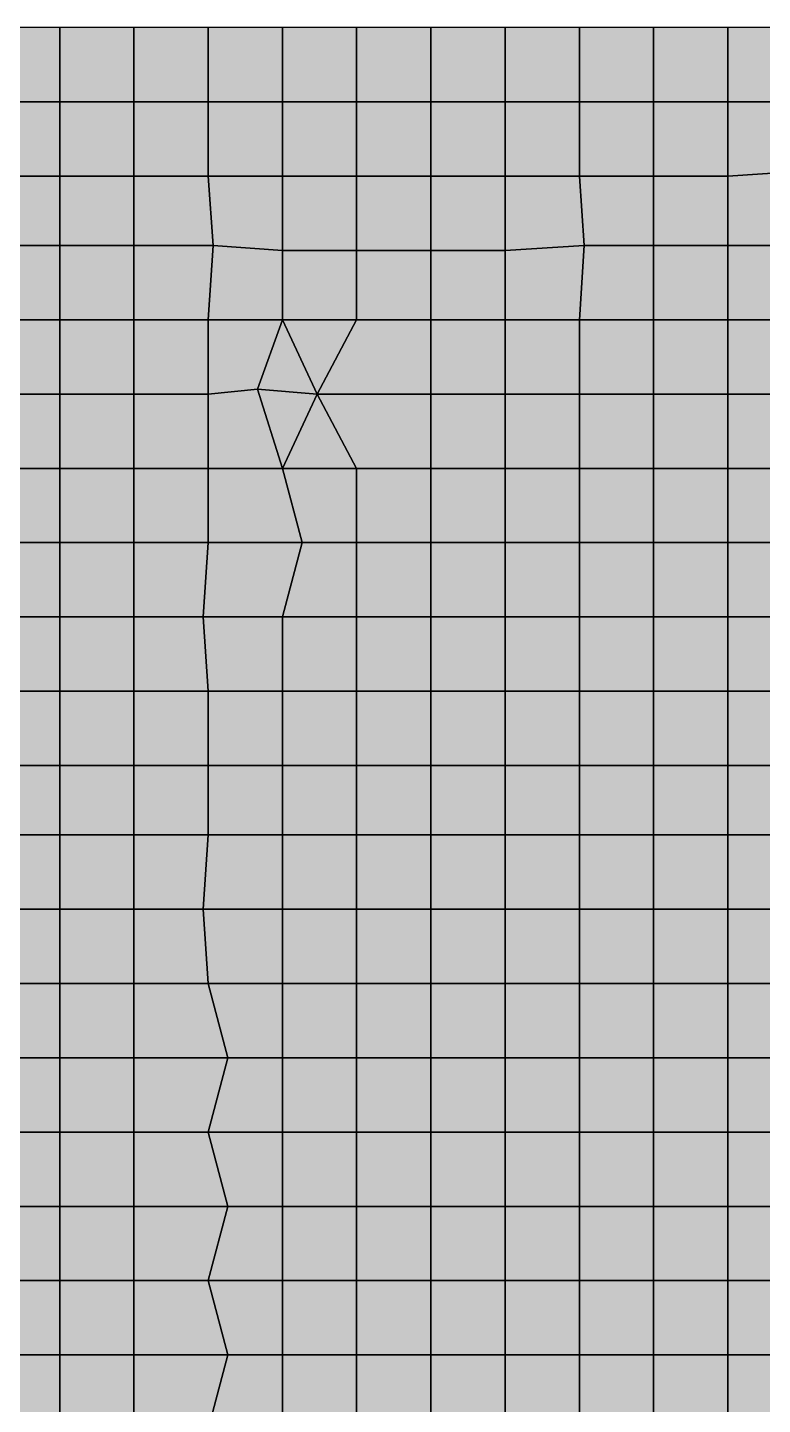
# Model space of a CAD drawing. Header units: metres. Extents: x -7480 to 79269, y -9100 to 45880.
# Drawn here: x 7090 to 10060, y 39020 to 44580 of the extents above; entities that cross this region are included whole.
import ezdxf

# ---------------------------------------------------------------- set-up
doc = ezdxf.new("R2010")
doc.units = ezdxf.units.M
doc.layers.add('COLOR_181', color=181, linetype='Continuous')

msp = doc.modelspace()

# ---------------------------------------------------------------- hatches: boundary and pattern name
at = {"layer": 'COLOR_181'}
for points in [[(6920, 44280), (7220, 44280), (7220, 44580), (6920, 44580)], [(7220, 44280), (7520, 44280), (7520, 44580), (7220, 44580)], [(7520, 44280), (7820, 44280), (7820, 44580), (7520, 44580)], [(7820, 44280), (8120, 44280), (8120, 44580), (7820, 44580)], [(8120, 44280), (8420, 44280), (8420, 44580), (8120, 44580)], [(8420, 44280), (8720, 44280), (8720, 44580), (8420, 44580)], [(8720, 44280), (9020, 44280), (9020, 44580), (8720, 44580)], [(9020, 44280), (9320, 44280), (9320, 44580), (9020, 44580)], [(9320, 44280), (9620, 44280), (9620, 44580), (9320, 44580)], [(9620, 44280), (9920, 44280), (9920, 44580), (9620, 44580)], [(9920, 44280), (10220, 44280), (10220, 44580), (9920, 44580)], [(6920, 43980), (7220, 43980), (7220, 44280), (6920, 44280)], [(7220, 43980), (7520, 43980), (7520, 44280), (7220, 44280)], [(7520, 43980), (7820, 43980), (7820, 44280), (7520, 44280)], [(7820, 43980), (8120, 43980), (8120, 44280), (7820, 44280)], [(8120, 43980), (8420, 43980), (8420, 44280), (8120, 44280)], [(8420, 43980), (8720, 43980), (8720, 44280), (8420, 44280)], [(8720, 43980), (9020, 43980), (9020, 44280), (8720, 44280)], [(9020, 43980), (9320, 43980), (9320, 44280), (9020, 44280)], [(9320, 43980), (9620, 43980), (9620, 44280), (9320, 44280)], [(9620, 43980), (9920, 43980), (9920, 44280), (9620, 44280)], [(9920, 43980), (10220, 44000), (10220, 44280), (9920, 44280)], [(6920, 43700), (7220, 43700), (7220, 43980), (6920, 43980)], [(7220, 43700), (7520, 43700), (7520, 43980), (7220, 43980)], [(7520, 43700), (7840, 43700), (7820, 43980), (7520, 43980)], [(7820, 43980), (7840, 43700), (8120, 43680), (8120, 43980)], [(8120, 43680), (8420, 43680), (8420, 43980), (8120, 43980)], [(8420, 43680), (8720, 43680), (8720, 43980), (8420, 43980)], [(8720, 43680), (9020, 43680), (9020, 43980), (8720, 43980)], [(9020, 43680), (9340, 43700), (9320, 43980), (9020, 43980)], [(9320, 43980), (9340, 43700), (9620, 43700), (9620, 43980)], [(9620, 43700), (9920, 43700), (9920, 43980), (9620, 43980)], [(9920, 43700), (10240, 43700), (10220, 44000), (9920, 43980)], [(6920, 43400), (7220, 43400), (7220, 43700), (6920, 43700)], [(7220, 43400), (7520, 43400), (7520, 43700), (7220, 43700)], [(7520, 43400), (7820, 43400), (7840, 43700), (7520, 43700)], [(7820, 43400), (8120, 43400), (8120, 43680), (7840, 43700)], [(8120, 43400), (8420, 43400), (8420, 43680), (8120, 43680)], [(8420, 43400), (8720, 43400), (8720, 43680), (8420, 43680)], [(8720, 43400), (9020, 43400), (9020, 43680), (8720, 43680)], [(9020, 43400), (9320, 43400), (9340, 43700), (9020, 43680)], [(9320, 43400), (9620, 43400), (9620, 43700), (9340, 43700)], [(9620, 43400), (9920, 43400), (9920, 43700), (9620, 43700)], [(9920, 43400), (10240, 43400), (10240, 43700), (9920, 43700)], [(6920, 43100), (7220, 43100), (7220, 43400), (6920, 43400)], [(7220, 43100), (7520, 43100), (7520, 43400), (7220, 43400)], [(7520, 43100), (7820, 43100), (7820, 43400), (7520, 43400)], [(7820, 43100), (8020, 43120), (8120, 43400), (7820, 43400)], [(8020, 43120), (8260, 43100), (8120, 43400)], [(8120, 43400), (8260, 43100), (8420, 43400)], [(8260, 43100), (8720, 43100), (8720, 43400), (8420, 43400)], [(8720, 43100), (9020, 43100), (9020, 43400), (8720, 43400)], [(9020, 43100), (9320, 43100), (9320, 43400), (9020, 43400)], [(9320, 43100), (9620, 43100), (9620, 43400), (9320, 43400)], [(9620, 43100), (9920, 43100), (9920, 43400), (9620, 43400)], [(9920, 43100), (10240, 43100), (10240, 43400), (9920, 43400)], [(6920, 42800), (7220, 42800), (7220, 43100), (6920, 43100)], [(7220, 42800), (7520, 42800), (7520, 43100), (7220, 43100)], [(7520, 42800), (7820, 42800), (7820, 43100), (7520, 43100)], [(7820, 42800), (8120, 42800), (8020, 43120), (7820, 43100)], [(8020, 43120), (8120, 42800), (8260, 43100)], [(8120, 42800), (8420, 42800), (8260, 43100)], [(8260, 43100), (8420, 42800), (8720, 42800), (8720, 43100)], [(8720, 42800), (9020, 42800), (9020, 43100), (8720, 43100)], [(9020, 42800), (9320, 42800), (9320, 43100), (9020, 43100)], [(9320, 42800), (9620, 42800), (9620, 43100), (9320, 43100)], [(9620, 42800), (9920, 42800), (9920, 43100), (9620, 43100)], [(9920, 42800), (10240, 42800), (10240, 43100), (9920, 43100)], [(6920, 42500), (7220, 42500), (7220, 42800), (6920, 42800)], [(7220, 42500), (7520, 42500), (7520, 42800), (7220, 42800)], [(7520, 42500), (7820, 42500), (7820, 42800), (7520, 42800)], [(7820, 42500), (8200, 42500), (8120, 42800), (7820, 42800)], [(8120, 42800), (8200, 42500), (8420, 42500), (8420, 42800)], [(8420, 42500), (8720, 42500), (8720, 42800), (8420, 42800)], [(8720, 42500), (9020, 42500), (9020, 42800), (8720, 42800)], [(9020, 42500), (9320, 42500), (9320, 42800), (9020, 42800)], [(9320, 42500), (9620, 42500), (9620, 42800), (9320, 42800)], [(9620, 42500), (9920, 42500), (9920, 42800), (9620, 42800)], [(9920, 42500), (10240, 42500), (10240, 42800), (9920, 42800)], [(6920, 42200), (7220, 42200), (7220, 42500), (6920, 42500)], [(7220, 42200), (7520, 42200), (7520, 42500), (7220, 42500)], [(7520, 42200), (7800, 42200), (7820, 42500), (7520, 42500)], [(7800, 42200), (8120, 42200), (8200, 42500), (7820, 42500)], [(8120, 42200), (8420, 42200), (8420, 42500), (8200, 42500)], [(8420, 42200), (8720, 42200), (8720, 42500), (8420, 42500)], [(8720, 42200), (9020, 42200), (9020, 42500), (8720, 42500)], [(9020, 42200), (9320, 42200), (9320, 42500), (9020, 42500)], [(9320, 42200), (9620, 42200), (9620, 42500), (9320, 42500)], [(9620, 42200), (9920, 42200), (9920, 42500), (9620, 42500)], [(9920, 42200), (10240, 42200), (10240, 42500), (9920, 42500)], [(6920, 41900), (7220, 41900), (7220, 42200), (6920, 42200)], [(7220, 41900), (7520, 41900), (7520, 42200), (7220, 42200)], [(7520, 41900), (7820, 41900), (7800, 42200), (7520, 42200)], [(7800, 42200), (7820, 41900), (8120, 41900), (8120, 42200)], [(8120, 41900), (8420, 41900), (8420, 42200), (8120, 42200)], [(8420, 41900), (8720, 41900), (8720, 42200), (8420, 42200)], [(8720, 41900), (9020, 41900), (9020, 42200), (8720, 42200)], [(9020, 41900), (9320, 41900), (9320, 42200), (9020, 42200)], [(9320, 41900), (9620, 41900), (9620, 42200), (9320, 42200)], [(9620, 41900), (9920, 41900), (9920, 42200), (9620, 42200)], [(9920, 41900), (10240, 41900), (10240, 42200), (9920, 42200)], [(6920, 41600), (7220, 41600), (7220, 41900), (6920, 41900)], [(7220, 41600), (7520, 41600), (7520, 41900), (7220, 41900)], [(7520, 41600), (7820, 41600), (7820, 41900), (7520, 41900)], [(7820, 41600), (8120, 41600), (8120, 41900), (7820, 41900)], [(8120, 41600), (8420, 41600), (8420, 41900), (8120, 41900)], [(8420, 41600), (8720, 41600), (8720, 41900), (8420, 41900)], [(8720, 41600), (9020, 41600), (9020, 41900), (8720, 41900)], [(9020, 41600), (9320, 41600), (9320, 41900), (9020, 41900)], [(9320, 41600), (9620, 41600), (9620, 41900), (9320, 41900)], [(9620, 41600), (9920, 41600), (9920, 41900), (9620, 41900)], [(9920, 41600), (10240, 41600), (10240, 41900), (9920, 41900)], [(6920, 41320), (7220, 41320), (7220, 41600), (6920, 41600)], [(7220, 41320), (7520, 41320), (7520, 41600), (7220, 41600)], [(7520, 41320), (7820, 41320), (7820, 41600), (7520, 41600)], [(7820, 41320), (8120, 41320), (8120, 41600), (7820, 41600)], [(8120, 41320), (8420, 41320), (8420, 41600), (8120, 41600)], [(8420, 41320), (8720, 41320), (8720, 41600), (8420, 41600)], [(8720, 41320), (9020, 41320), (9020, 41600), (8720, 41600)], [(9020, 41320), (9320, 41320), (9320, 41600), (9020, 41600)], [(9320, 41320), (9620, 41320), (9620, 41600), (9320, 41600)], [(9620, 41320), (9920, 41320), (9920, 41600), (9620, 41600)], [(9920, 41320), (10240, 41320), (10240, 41600), (9920, 41600)], [(6920, 41020), (7220, 41020), (7220, 41320), (6920, 41320)], [(7220, 41020), (7520, 41020), (7520, 41320), (7220, 41320)], [(7520, 41020), (7800, 41020), (7820, 41320), (7520, 41320)], [(7800, 41020), (8120, 41020), (8120, 41320), (7820, 41320)], [(8120, 41020), (8420, 41020), (8420, 41320), (8120, 41320)], [(8420, 41020), (8720, 41020), (8720, 41320), (8420, 41320)], [(8720, 41020), (9020, 41020), (9020, 41320), (8720, 41320)], [(9020, 41020), (9320, 41020), (9320, 41320), (9020, 41320)], [(9320, 41020), (9620, 41020), (9620, 41320), (9320, 41320)], [(9620, 41020), (9920, 41020), (9920, 41320), (9620, 41320)], [(9920, 41020), (10240, 41020), (10240, 41320), (9920, 41320)], [(6920, 40720), (7220, 40720), (7220, 41020), (6920, 41020)], [(7220, 40720), (7520, 40720), (7520, 41020), (7220, 41020)], [(7520, 40720), (7820, 40720), (7800, 41020), (7520, 41020)], [(7800, 41020), (7820, 40720), (8120, 40720), (8120, 41020)], [(8120, 40720), (8420, 40720), (8420, 41020), (8120, 41020)], [(8420, 40720), (8720, 40720), (8720, 41020), (8420, 41020)], [(8720, 40720), (9020, 40720), (9020, 41020), (8720, 41020)], [(9020, 40720), (9320, 40720), (9320, 41020), (9020, 41020)], [(9320, 40720), (9620, 40720), (9620, 41020), (9320, 41020)], [(9620, 40720), (9920, 40720), (9920, 41020), (9620, 41020)], [(9920, 40720), (10240, 40720), (10240, 41020), (9920, 41020)], [(6920, 40420), (7220, 40420), (7220, 40720), (6920, 40720)], [(7220, 40420), (7520, 40420), (7520, 40720), (7220, 40720)], [(7520, 40420), (7900, 40420), (7820, 40720), (7520, 40720)], [(7820, 40720), (7900, 40420), (8120, 40420), (8120, 40720)], [(8120, 40420), (8420, 40420), (8420, 40720), (8120, 40720)], [(8420, 40420), (8720, 40420), (8720, 40720), (8420, 40720)], [(8720, 40420), (9020, 40420), (9020, 40720), (8720, 40720)], [(9020, 40420), (9320, 40420), (9320, 40720), (9020, 40720)], [(9320, 40420), (9620, 40420), (9620, 40720), (9320, 40720)], [(9620, 40420), (9920, 40420), (9920, 40720), (9620, 40720)], [(9920, 40420), (10240, 40420), (10240, 40720), (9920, 40720)], [(6920, 40120), (7220, 40120), (7220, 40420), (6920, 40420)], [(7220, 40120), (7520, 40120), (7520, 40420), (7220, 40420)], [(7520, 40120), (7820, 40120), (7900, 40420), (7520, 40420)], [(7820, 40120), (8120, 40120), (8120, 40420), (7900, 40420)], [(8120, 40120), (8420, 40120), (8420, 40420), (8120, 40420)], [(8420, 40120), (8720, 40120), (8720, 40420), (8420, 40420)], [(8720, 40120), (9020, 40120), (9020, 40420), (8720, 40420)], [(9020, 40120), (9320, 40120), (9320, 40420), (9020, 40420)], [(9320, 40120), (9620, 40120), (9620, 40420), (9320, 40420)], [(9620, 40120), (9920, 40120), (9920, 40420), (9620, 40420)], [(9920, 40120), (10240, 40120), (10240, 40420), (9920, 40420)], [(6920, 39820), (7220, 39820), (7220, 40120), (6920, 40120)], [(7220, 39820), (7520, 39820), (7520, 40120), (7220, 40120)], [(7520, 39820), (7900, 39820), (7820, 40120), (7520, 40120)], [(7820, 40120), (7900, 39820), (8120, 39820), (8120, 40120)], [(8120, 39820), (8420, 39820), (8420, 40120), (8120, 40120)], [(8420, 39820), (8720, 39820), (8720, 40120), (8420, 40120)], [(8720, 39820), (9020, 39820), (9020, 40120), (8720, 40120)], [(9020, 39820), (9320, 39820), (9320, 40120), (9020, 40120)], [(9320, 39820), (9620, 39820), (9620, 40120), (9320, 40120)], [(9620, 39820), (9920, 39820), (9920, 40120), (9620, 40120)], [(9920, 39820), (10240, 39820), (10240, 40120), (9920, 40120)], [(6920, 39520), (7220, 39520), (7220, 39820), (6920, 39820)], [(7220, 39520), (7520, 39520), (7520, 39820), (7220, 39820)], [(7520, 39520), (7820, 39520), (7900, 39820), (7520, 39820)], [(7820, 39520), (8120, 39520), (8120, 39820), (7900, 39820)], [(8120, 39520), (8420, 39520), (8420, 39820), (8120, 39820)], [(8420, 39520), (8720, 39520), (8720, 39820), (8420, 39820)], [(8720, 39520), (9020, 39520), (9020, 39820), (8720, 39820)], [(9020, 39520), (9320, 39520), (9320, 39820), (9020, 39820)], [(9320, 39520), (9620, 39520), (9620, 39820), (9320, 39820)], [(9620, 39520), (9920, 39520), (9920, 39820), (9620, 39820)], [(9920, 39520), (10240, 39520), (10240, 39820), (9920, 39820)], [(6920, 39220), (7220, 39220), (7220, 39520), (6920, 39520)], [(7220, 39220), (7520, 39220), (7520, 39520), (7220, 39520)], [(7520, 39220), (7900, 39220), (7820, 39520), (7520, 39520)], [(7820, 39520), (7900, 39220), (8120, 39220), (8120, 39520)], [(8120, 39220), (8420, 39220), (8420, 39520), (8120, 39520)], [(8420, 39220), (8720, 39220), (8720, 39520), (8420, 39520)], [(8720, 39220), (9020, 39220), (9020, 39520), (8720, 39520)], [(9020, 39220), (9320, 39220), (9320, 39520), (9020, 39520)], [(9320, 39220), (9620, 39220), (9620, 39520), (9320, 39520)], [(9620, 39220), (9920, 39220), (9920, 39520), (9620, 39520)], [(9920, 39220), (10240, 39220), (10240, 39520), (9920, 39520)], [(6920, 38940), (7220, 38940), (7220, 39220), (6920, 39220)], [(7220, 38940), (7520, 38940), (7520, 39220), (7220, 39220)], [(7520, 38940), (7820, 38920), (7900, 39220), (7520, 39220)], [(7820, 38920), (8120, 38920), (8120, 39220), (7900, 39220)], [(8120, 38920), (8420, 38920), (8420, 39220), (8120, 39220)], [(8420, 38920), (8720, 38920), (8720, 39220), (8420, 39220)], [(8720, 38920), (9020, 38920), (9020, 39220), (8720, 39220)], [(9020, 38920), (9320, 38940), (9320, 39220), (9020, 39220)], [(9320, 38940), (9620, 38940), (9620, 39220), (9320, 39220)], [(9620, 38940), (9920, 38940), (9920, 39220), (9620, 39220)], [(9920, 38940), (10240, 38940), (10240, 39220), (9920, 39220)]]:
    msp.add_hatch(color=256, dxfattribs=at).paths.add_polyline_path(points)

# ---------------------------------------------------------------- linework, layer by layer
for points in [[(6920, 44280), (7220, 44280), (7220, 44580), (6920, 44580)], [(7220, 44280), (7520, 44280), (7520, 44580), (7220, 44580)], [(7520, 44280), (7820, 44280), (7820, 44580), (7520, 44580)], [(7820, 44280), (8120, 44280), (8120, 44580), (7820, 44580)], [(8120, 44280), (8420, 44280), (8420, 44580), (8120, 44580)], [(8420, 44280), (8720, 44280), (8720, 44580), (8420, 44580)], [(8720, 44280), (9020, 44280), (9020, 44580), (8720, 44580)], [(9020, 44280), (9320, 44280), (9320, 44580), (9020, 44580)], [(9320, 44280), (9620, 44280), (9620, 44580), (9320, 44580)], [(9620, 44280), (9920, 44280), (9920, 44580), (9620, 44580)], [(9920, 44280), (10220, 44280), (10220, 44580), (9920, 44580)], [(6920, 43980), (7220, 43980), (7220, 44280), (6920, 44280)], [(7220, 43980), (7520, 43980), (7520, 44280), (7220, 44280)], [(7520, 43980), (7820, 43980), (7820, 44280), (7520, 44280)], [(7820, 43980), (8120, 43980), (8120, 44280), (7820, 44280)], [(8120, 43980), (8420, 43980), (8420, 44280), (8120, 44280)], [(8420, 43980), (8720, 43980), (8720, 44280), (8420, 44280)], [(8720, 43980), (9020, 43980), (9020, 44280), (8720, 44280)], [(9020, 43980), (9320, 43980), (9320, 44280), (9020, 44280)], [(9320, 43980), (9620, 43980), (9620, 44280), (9320, 44280)], [(9620, 43980), (9920, 43980), (9920, 44280), (9620, 44280)], [(9920, 43980), (10220, 44000), (10220, 44280), (9920, 44280)], [(6920, 43700), (7220, 43700), (7220, 43980), (6920, 43980)], [(7220, 43700), (7520, 43700), (7520, 43980), (7220, 43980)], [(7520, 43700), (7840, 43700), (7820, 43980), (7520, 43980)], [(7820, 43980), (7840, 43700), (8120, 43680), (8120, 43980)], [(8120, 43680), (8420, 43680), (8420, 43980), (8120, 43980)], [(8420, 43680), (8720, 43680), (8720, 43980), (8420, 43980)], [(8720, 43680), (9020, 43680), (9020, 43980), (8720, 43980)], [(9020, 43680), (9340, 43700), (9320, 43980), (9020, 43980)], [(9320, 43980), (9340, 43700), (9620, 43700), (9620, 43980)], [(9620, 43700), (9920, 43700), (9920, 43980), (9620, 43980)], [(9920, 43700), (10240, 43700), (10220, 44000), (9920, 43980)], [(6920, 43400), (7220, 43400), (7220, 43700), (6920, 43700)], [(7220, 43400), (7520, 43400), (7520, 43700), (7220, 43700)], [(7520, 43400), (7820, 43400), (7840, 43700), (7520, 43700)], [(7820, 43400), (8120, 43400), (8120, 43680), (7840, 43700)], [(8120, 43400), (8420, 43400), (8420, 43680), (8120, 43680)], [(8420, 43400), (8720, 43400), (8720, 43680), (8420, 43680)], [(8720, 43400), (9020, 43400), (9020, 43680), (8720, 43680)], [(9020, 43400), (9320, 43400), (9340, 43700), (9020, 43680)], [(9320, 43400), (9620, 43400), (9620, 43700), (9340, 43700)], [(9620, 43400), (9920, 43400), (9920, 43700), (9620, 43700)], [(9920, 43400), (10240, 43400), (10240, 43700), (9920, 43700)], [(6920, 43100), (7220, 43100), (7220, 43400), (6920, 43400)], [(7220, 43100), (7520, 43100), (7520, 43400), (7220, 43400)], [(7520, 43100), (7820, 43100), (7820, 43400), (7520, 43400)], [(7820, 43100), (8020, 43120), (8120, 43400), (7820, 43400)], [(8020, 43120), (8260, 43100), (8120, 43400)], [(8120, 43400), (8260, 43100), (8420, 43400)], [(8260, 43100), (8720, 43100), (8720, 43400), (8420, 43400)], [(8720, 43100), (9020, 43100), (9020, 43400), (8720, 43400)], [(9020, 43100), (9320, 43100), (9320, 43400), (9020, 43400)], [(9320, 43100), (9620, 43100), (9620, 43400), (9320, 43400)], [(9620, 43100), (9920, 43100), (9920, 43400), (9620, 43400)], [(9920, 43100), (10240, 43100), (10240, 43400), (9920, 43400)], [(6920, 42800), (7220, 42800), (7220, 43100), (6920, 43100)], [(7220, 42800), (7520, 42800), (7520, 43100), (7220, 43100)], [(7520, 42800), (7820, 42800), (7820, 43100), (7520, 43100)], [(7820, 42800), (8120, 42800), (8020, 43120), (7820, 43100)], [(8020, 43120), (8120, 42800), (8260, 43100)], [(8120, 42800), (8420, 42800), (8260, 43100)], [(8260, 43100), (8420, 42800), (8720, 42800), (8720, 43100)], [(8720, 42800), (9020, 42800), (9020, 43100), (8720, 43100)], [(9020, 42800), (9320, 42800), (9320, 43100), (9020, 43100)], [(9320, 42800), (9620, 42800), (9620, 43100), (9320, 43100)], [(9620, 42800), (9920, 42800), (9920, 43100), (9620, 43100)], [(9920, 42800), (10240, 42800), (10240, 43100), (9920, 43100)], [(6920, 42500), (7220, 42500), (7220, 42800), (6920, 42800)], [(7220, 42500), (7520, 42500), (7520, 42800), (7220, 42800)], [(7520, 42500), (7820, 42500), (7820, 42800), (7520, 42800)], [(7820, 42500), (8200, 42500), (8120, 42800), (7820, 42800)], [(8120, 42800), (8200, 42500), (8420, 42500), (8420, 42800)], [(8420, 42500), (8720, 42500), (8720, 42800), (8420, 42800)], [(8720, 42500), (9020, 42500), (9020, 42800), (8720, 42800)], [(9020, 42500), (9320, 42500), (9320, 42800), (9020, 42800)], [(9320, 42500), (9620, 42500), (9620, 42800), (9320, 42800)], [(9620, 42500), (9920, 42500), (9920, 42800), (9620, 42800)], [(9920, 42500), (10240, 42500), (10240, 42800), (9920, 42800)], [(6920, 42200), (7220, 42200), (7220, 42500), (6920, 42500)], [(7220, 42200), (7520, 42200), (7520, 42500), (7220, 42500)], [(7520, 42200), (7800, 42200), (7820, 42500), (7520, 42500)], [(7800, 42200), (8120, 42200), (8200, 42500), (7820, 42500)], [(8120, 42200), (8420, 42200), (8420, 42500), (8200, 42500)], [(8420, 42200), (8720, 42200), (8720, 42500), (8420, 42500)], [(8720, 42200), (9020, 42200), (9020, 42500), (8720, 42500)], [(9020, 42200), (9320, 42200), (9320, 42500), (9020, 42500)], [(9320, 42200), (9620, 42200), (9620, 42500), (9320, 42500)], [(9620, 42200), (9920, 42200), (9920, 42500), (9620, 42500)], [(9920, 42200), (10240, 42200), (10240, 42500), (9920, 42500)], [(6920, 41900), (7220, 41900), (7220, 42200), (6920, 42200)], [(7220, 41900), (7520, 41900), (7520, 42200), (7220, 42200)], [(7520, 41900), (7820, 41900), (7800, 42200), (7520, 42200)], [(7800, 42200), (7820, 41900), (8120, 41900), (8120, 42200)], [(8120, 41900), (8420, 41900), (8420, 42200), (8120, 42200)], [(8420, 41900), (8720, 41900), (8720, 42200), (8420, 42200)], [(8720, 41900), (9020, 41900), (9020, 42200), (8720, 42200)], [(9020, 41900), (9320, 41900), (9320, 42200), (9020, 42200)], [(9320, 41900), (9620, 41900), (9620, 42200), (9320, 42200)], [(9620, 41900), (9920, 41900), (9920, 42200), (9620, 42200)], [(9920, 41900), (10240, 41900), (10240, 42200), (9920, 42200)], [(6920, 41600), (7220, 41600), (7220, 41900), (6920, 41900)], [(7220, 41600), (7520, 41600), (7520, 41900), (7220, 41900)], [(7520, 41600), (7820, 41600), (7820, 41900), (7520, 41900)], [(7820, 41600), (8120, 41600), (8120, 41900), (7820, 41900)], [(8120, 41600), (8420, 41600), (8420, 41900), (8120, 41900)], [(8420, 41600), (8720, 41600), (8720, 41900), (8420, 41900)], [(8720, 41600), (9020, 41600), (9020, 41900), (8720, 41900)], [(9020, 41600), (9320, 41600), (9320, 41900), (9020, 41900)], [(9320, 41600), (9620, 41600), (9620, 41900), (9320, 41900)], [(9620, 41600), (9920, 41600), (9920, 41900), (9620, 41900)], [(9920, 41600), (10240, 41600), (10240, 41900), (9920, 41900)], [(6920, 41320), (7220, 41320), (7220, 41600), (6920, 41600)], [(7220, 41320), (7520, 41320), (7520, 41600), (7220, 41600)], [(7520, 41320), (7820, 41320), (7820, 41600), (7520, 41600)], [(7820, 41320), (8120, 41320), (8120, 41600), (7820, 41600)], [(8120, 41320), (8420, 41320), (8420, 41600), (8120, 41600)], [(8420, 41320), (8720, 41320), (8720, 41600), (8420, 41600)], [(8720, 41320), (9020, 41320), (9020, 41600), (8720, 41600)], [(9020, 41320), (9320, 41320), (9320, 41600), (9020, 41600)], [(9320, 41320), (9620, 41320), (9620, 41600), (9320, 41600)], [(9620, 41320), (9920, 41320), (9920, 41600), (9620, 41600)], [(9920, 41320), (10240, 41320), (10240, 41600), (9920, 41600)], [(6920, 41020), (7220, 41020), (7220, 41320), (6920, 41320)], [(7220, 41020), (7520, 41020), (7520, 41320), (7220, 41320)], [(7520, 41020), (7800, 41020), (7820, 41320), (7520, 41320)], [(7800, 41020), (8120, 41020), (8120, 41320), (7820, 41320)], [(8120, 41020), (8420, 41020), (8420, 41320), (8120, 41320)], [(8420, 41020), (8720, 41020), (8720, 41320), (8420, 41320)], [(8720, 41020), (9020, 41020), (9020, 41320), (8720, 41320)], [(9020, 41020), (9320, 41020), (9320, 41320), (9020, 41320)], [(9320, 41020), (9620, 41020), (9620, 41320), (9320, 41320)], [(9620, 41020), (9920, 41020), (9920, 41320), (9620, 41320)], [(9920, 41020), (10240, 41020), (10240, 41320), (9920, 41320)], [(6920, 40720), (7220, 40720), (7220, 41020), (6920, 41020)], [(7220, 40720), (7520, 40720), (7520, 41020), (7220, 41020)], [(7520, 40720), (7820, 40720), (7800, 41020), (7520, 41020)], [(7800, 41020), (7820, 40720), (8120, 40720), (8120, 41020)], [(8120, 40720), (8420, 40720), (8420, 41020), (8120, 41020)], [(8420, 40720), (8720, 40720), (8720, 41020), (8420, 41020)], [(8720, 40720), (9020, 40720), (9020, 41020), (8720, 41020)], [(9020, 40720), (9320, 40720), (9320, 41020), (9020, 41020)], [(9320, 40720), (9620, 40720), (9620, 41020), (9320, 41020)], [(9620, 40720), (9920, 40720), (9920, 41020), (9620, 41020)], [(9920, 40720), (10240, 40720), (10240, 41020), (9920, 41020)], [(6920, 40420), (7220, 40420), (7220, 40720), (6920, 40720)], [(7220, 40420), (7520, 40420), (7520, 40720), (7220, 40720)], [(7520, 40420), (7900, 40420), (7820, 40720), (7520, 40720)], [(7820, 40720), (7900, 40420), (8120, 40420), (8120, 40720)], [(8120, 40420), (8420, 40420), (8420, 40720), (8120, 40720)], [(8420, 40420), (8720, 40420), (8720, 40720), (8420, 40720)], [(8720, 40420), (9020, 40420), (9020, 40720), (8720, 40720)], [(9020, 40420), (9320, 40420), (9320, 40720), (9020, 40720)], [(9320, 40420), (9620, 40420), (9620, 40720), (9320, 40720)], [(9620, 40420), (9920, 40420), (9920, 40720), (9620, 40720)], [(9920, 40420), (10240, 40420), (10240, 40720), (9920, 40720)], [(6920, 40120), (7220, 40120), (7220, 40420), (6920, 40420)], [(7220, 40120), (7520, 40120), (7520, 40420), (7220, 40420)], [(7520, 40120), (7820, 40120), (7900, 40420), (7520, 40420)], [(7820, 40120), (8120, 40120), (8120, 40420), (7900, 40420)], [(8120, 40120), (8420, 40120), (8420, 40420), (8120, 40420)], [(8420, 40120), (8720, 40120), (8720, 40420), (8420, 40420)], [(8720, 40120), (9020, 40120), (9020, 40420), (8720, 40420)], [(9020, 40120), (9320, 40120), (9320, 40420), (9020, 40420)], [(9320, 40120), (9620, 40120), (9620, 40420), (9320, 40420)], [(9620, 40120), (9920, 40120), (9920, 40420), (9620, 40420)], [(9920, 40120), (10240, 40120), (10240, 40420), (9920, 40420)], [(6920, 39820), (7220, 39820), (7220, 40120), (6920, 40120)], [(7220, 39820), (7520, 39820), (7520, 40120), (7220, 40120)], [(7520, 39820), (7900, 39820), (7820, 40120), (7520, 40120)], [(7820, 40120), (7900, 39820), (8120, 39820), (8120, 40120)], [(8120, 39820), (8420, 39820), (8420, 40120), (8120, 40120)], [(8420, 39820), (8720, 39820), (8720, 40120), (8420, 40120)], [(8720, 39820), (9020, 39820), (9020, 40120), (8720, 40120)], [(9020, 39820), (9320, 39820), (9320, 40120), (9020, 40120)], [(9320, 39820), (9620, 39820), (9620, 40120), (9320, 40120)], [(9620, 39820), (9920, 39820), (9920, 40120), (9620, 40120)], [(9920, 39820), (10240, 39820), (10240, 40120), (9920, 40120)], [(6920, 39520), (7220, 39520), (7220, 39820), (6920, 39820)], [(7220, 39520), (7520, 39520), (7520, 39820), (7220, 39820)], [(7520, 39520), (7820, 39520), (7900, 39820), (7520, 39820)], [(7820, 39520), (8120, 39520), (8120, 39820), (7900, 39820)], [(8120, 39520), (8420, 39520), (8420, 39820), (8120, 39820)], [(8420, 39520), (8720, 39520), (8720, 39820), (8420, 39820)], [(8720, 39520), (9020, 39520), (9020, 39820), (8720, 39820)], [(9020, 39520), (9320, 39520), (9320, 39820), (9020, 39820)], [(9320, 39520), (9620, 39520), (9620, 39820), (9320, 39820)], [(9620, 39520), (9920, 39520), (9920, 39820), (9620, 39820)], [(9920, 39520), (10240, 39520), (10240, 39820), (9920, 39820)], [(6920, 39220), (7220, 39220), (7220, 39520), (6920, 39520)], [(7220, 39220), (7520, 39220), (7520, 39520), (7220, 39520)], [(7520, 39220), (7900, 39220), (7820, 39520), (7520, 39520)], [(7820, 39520), (7900, 39220), (8120, 39220), (8120, 39520)], [(8120, 39220), (8420, 39220), (8420, 39520), (8120, 39520)], [(8420, 39220), (8720, 39220), (8720, 39520), (8420, 39520)], [(8720, 39220), (9020, 39220), (9020, 39520), (8720, 39520)], [(9020, 39220), (9320, 39220), (9320, 39520), (9020, 39520)], [(9320, 39220), (9620, 39220), (9620, 39520), (9320, 39520)], [(9620, 39220), (9920, 39220), (9920, 39520), (9620, 39520)], [(9920, 39220), (10240, 39220), (10240, 39520), (9920, 39520)], [(6920, 38940), (7220, 38940), (7220, 39220), (6920, 39220)], [(7220, 38940), (7520, 38940), (7520, 39220), (7220, 39220)], [(7520, 38940), (7820, 38920), (7900, 39220), (7520, 39220)], [(7820, 38920), (8120, 38920), (8120, 39220), (7900, 39220)], [(8120, 38920), (8420, 38920), (8420, 39220), (8120, 39220)], [(8420, 38920), (8720, 38920), (8720, 39220), (8420, 39220)], [(8720, 38920), (9020, 38920), (9020, 39220), (8720, 39220)], [(9020, 38920), (9320, 38940), (9320, 39220), (9020, 39220)], [(9320, 38940), (9620, 38940), (9620, 39220), (9320, 39220)], [(9620, 38940), (9920, 38940), (9920, 39220), (9620, 39220)], [(9920, 38940), (10240, 38940), (10240, 39220), (9920, 39220)]]:
    msp.add_lwpolyline(points, close=True, dxfattribs=at)

doc.saveas('drawing.dxf')
